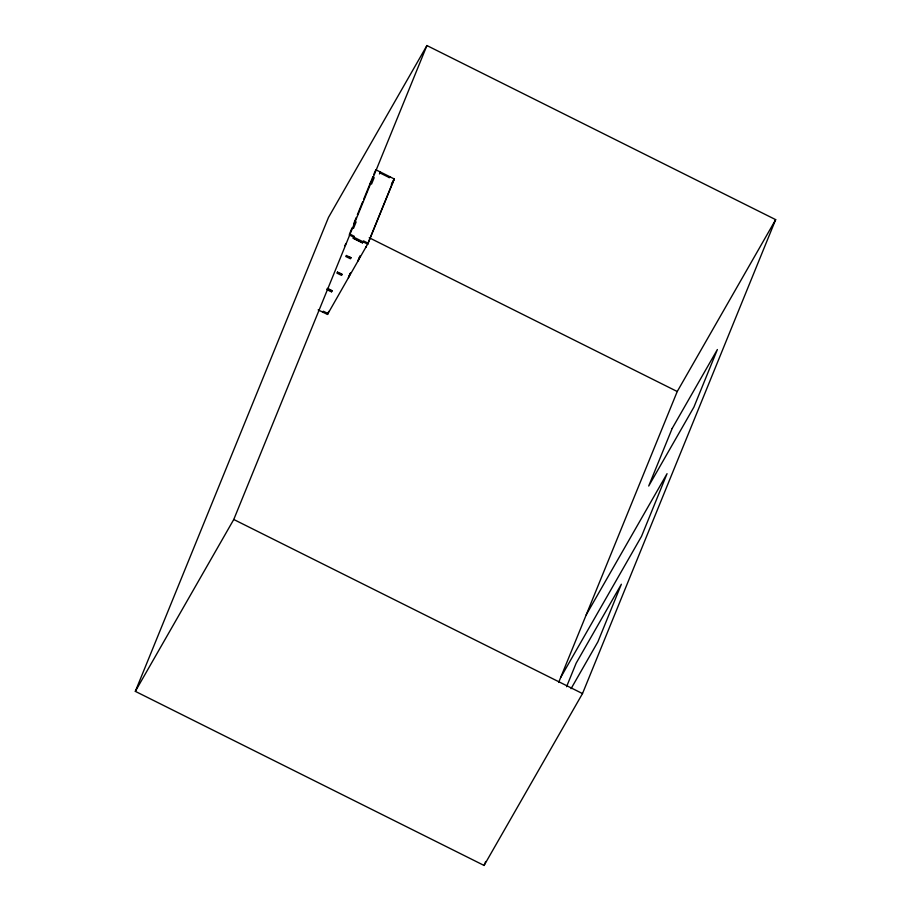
<?xml version="1.0" encoding="UTF-8"?>
<svg xmlns="http://www.w3.org/2000/svg" width="911" height="911" viewBox="0 0 911 911"><rect width="100%" height="100%" fill="white"/><g stroke="black" fill="none" stroke-linecap="round" stroke-linejoin="round"><path stroke-width="1.37" d="M135.329 691.358L328.495 217.422L426.917 45.55L775.671 219.642L582.505 693.578L484.083 865.45L135.329 691.358L233.763 519.486L426.917 45.55M349.551 233.956L351.623 228.866M353.684 223.81L356.315 217.353M357.385 214.734L362.715 201.661M363.774 199.042L372.758 177.007M373.761 174.559L375.241 170.926M329.178 290.643L329.566 289.698M326.855 289.482L331.502 291.805L331.889 290.86L327.243 288.536M380.001 172.953L380.388 172.008L389.68 176.643L389.293 177.588L380.001 172.953L379.431 173.944M318.155 309.899L327.493 314.432L328.746 311.38M328.415 312.564L328.006 313.543L323.359 311.232L322.79 312.222M348.366 277.707L349.961 273.812M348.959 276.693L350.564 272.731M357.75 261.332L359.902 256.059M358.342 260.307L359.947 256.355M365.858 247.45L366.245 246.505M367.543 244.25L393.757 179.945M389.669 176.666L394.304 178.989L367.748 244.148L349.175 234.879M484.083 865.45L485.688 861.499M558.659 682.453L677.237 391.514L775.671 219.642M566.562 686.723L576.162 663.162L621.359 584.236L597.901 641.811L571.06 688.682M337.503 272.082L336.899 273.118L341.579 275.384L342.126 274.416L339.814 273.232M350.986 257.779L350.428 258.758L345.759 256.481L346.339 255.456L350.986 257.779L348.674 256.606M379.819 172.999L380.388 172.008M344.757 245.708L346.066 243.431M389.111 177.634L389.68 176.643M392.322 182.451L394.304 178.989M391.366 184.409L392.675 182.109M392.47 183.077L393.062 182.052M331.502 291.805L332.116 290.734L327.47 288.411M349.562 233.933L354.197 236.268L353.229 238.226L362.521 242.861L363.489 240.88L368.124 243.226L327.493 314.432M586.228 614.811L667.046 473.686L641.526 536.328L560.698 677.442M375.731 169.708L380.377 172.031M372.77 176.985L374.148 177.702L371.563 184.056L370.185 183.316M354.721 221.271L356.11 221.977L353.536 228.297L352.136 227.602M369.217 237.748L677.237 391.514M353.252 238.192L362.532 242.827M337.48 272.093L342.126 274.416M233.763 519.486L582.505 693.578M672.17 428.455L648.7 486.03L693.909 407.103L717.378 349.528L672.17 428.455"/></g></svg>
